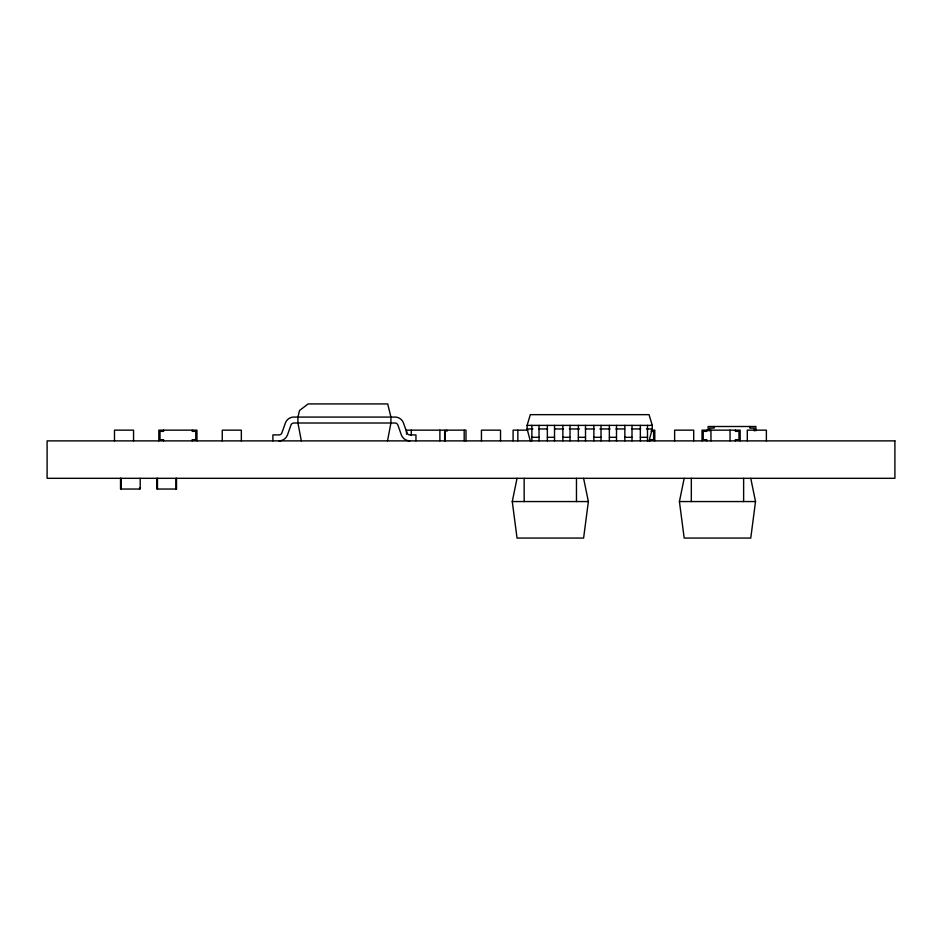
<?xml version="1.0" encoding="UTF-8"?>
<svg xmlns="http://www.w3.org/2000/svg" width="942" height="942" viewBox="0 0 942 942"><rect width="100%" height="100%" fill="white"/><g stroke="black" fill="none" stroke-linecap="round" stroke-linejoin="round"><path stroke-width="1.41" d="M583.604 478.312L588.373 501.556L583.604 538.07L517.04 538.07L512.271 501.556L517.04 478.312M750.762 478.312L755.519 501.556L750.762 538.07L684.186 538.07L679.418 501.556L684.186 478.312M387.515 440.88L390.918 423.005L390.918 417.047L387.704 403.93L308.093 403.93L299.544 410.488L297.931 417.047L297.931 423.005L301.334 440.88M649.038 440.88L652.264 428.963L652.264 425.384L649.038 414.657L530.322 414.657L527.096 425.384L527.096 428.963L530.322 440.88M527.096 425.384L652.264 425.384M527.096 428.963L532.925 428.963M538.742 428.963L547.479 428.963M554.756 428.963L563.481 428.963M569.309 428.963L579.495 428.963M585.312 428.963L594.049 428.963M599.866 428.963L610.063 428.963M615.88 428.963L624.617 428.963M631.894 428.963L640.619 428.963M646.447 428.963L652.264 428.963M527.861 430.153L513.084 430.153L513.084 440.88M651.216 430.153L654.796 430.153L654.796 440.88M651.216 431.354L653.607 431.354L653.607 439.69L650.027 439.69L650.027 440.88M531.865 437.312L539.024 437.312M547.361 437.312L554.52 437.312M562.857 437.312L570.016 437.312M578.353 437.312L585.512 437.312M593.86 437.312L601.008 437.312M609.356 437.312L616.504 437.312M624.852 437.312L632 437.312M640.348 437.312L647.495 437.312M512.271 501.556L588.373 501.556M679.418 501.556L755.519 501.556M766.376 440.88L766.376 430.153L747.3 430.153L747.3 440.88M755.884 430.824L755.884 426.502L708.101 426.502L708.101 430.824M754.389 430.906L754.389 428.104L749.903 428.104L749.903 426.502M743.627 478.312L743.627 501.556M740.165 440.88L740.165 430.153L702.026 430.153L702.026 440.88M735.396 430.153L735.396 431.354L738.975 431.354L738.975 439.69L735.396 439.69L735.396 440.88M730.038 430.153L730.038 440.88M714.071 426.502L714.071 428.104L709.597 428.104L709.597 430.906M710.963 430.153L710.963 440.88M706.794 430.153L706.794 431.354L703.215 431.354L703.215 439.69L706.794 439.69L706.794 440.88M693.701 440.88L693.701 430.153L674.625 430.153L674.625 440.88M691.322 478.312L691.322 501.556M647.495 425.384L647.495 440.88M640.348 425.384L640.348 440.88M632 425.384L632 440.88M624.852 425.384L624.852 440.88M616.504 425.384L616.504 440.88M609.356 425.384L609.356 440.88M601.008 425.384L601.008 440.88M593.86 425.384L593.86 440.88M585.512 425.384L585.512 440.88M578.353 425.384L578.353 440.88M576.469 478.312L576.469 501.556M570.016 425.384L570.016 440.88M562.857 425.384L562.857 440.88M554.52 425.384L554.52 440.88M547.361 425.384L547.361 440.88M539.024 425.384L539.024 440.88M531.865 425.384L531.865 440.88M524.164 478.312L524.164 501.556M517.853 430.153L517.853 440.88M500.52 440.88L500.52 430.153L481.444 430.153L481.444 440.88M465.996 440.88L465.996 430.153L445.107 430.153L445.107 440.88M464.182 430.153L464.182 440.88M446.92 430.153L446.92 431.354M444.659 440.88L444.659 430.153L406.508 430.153L406.508 434.18M439.89 430.153L439.89 440.88M415.952 440.88L415.952 434.921L409.57 434.898A3.144 3.144 0 0 1 407.062 433.132L403.2 422.287A9.137 9.137 0 0 0 395.864 417.082L292.986 417.082A9.137 9.137 0 0 0 285.661 422.287L281.788 433.132A3.144 3.144 0 0 1 279.279 434.898L272.897 434.921L272.897 440.88M411.277 430.153L411.277 435.522M241.34 440.88L241.34 430.153L222.265 430.153L222.265 440.88M196.972 440.88L196.972 430.153L158.821 430.153L158.821 440.88M192.203 430.153L192.203 431.354L195.771 431.354L195.771 439.69L192.203 439.69L192.203 440.88M176.531 478.312L176.531 489.039L156.867 489.039L156.867 478.312M175.942 478.312L175.942 489.039M163.59 430.153L163.59 431.354L160.01 431.354L160.01 439.69L163.59 439.69L163.59 440.88M157.467 478.312L157.467 489.039M140.205 478.312L140.205 489.039L120.529 489.039L120.529 478.312M139.604 487.85L139.604 489.039M133.552 440.88L133.552 430.153L114.477 430.153L114.477 440.88M121.129 478.312L121.129 489.039M409.9 440.88A9.102 9.102 0 0 1 401.316 434.827L397.913 425.125A3.167 3.167 0 0 0 394.933 423.005L293.928 423.005A3.167 3.167 0 0 0 290.937 425.125L287.534 434.827A9.102 9.102 0 0 1 278.962 440.88M894.9 440.88L47.1 440.88L47.1 478.312L894.9 478.312L894.9 440.88"/></g></svg>
